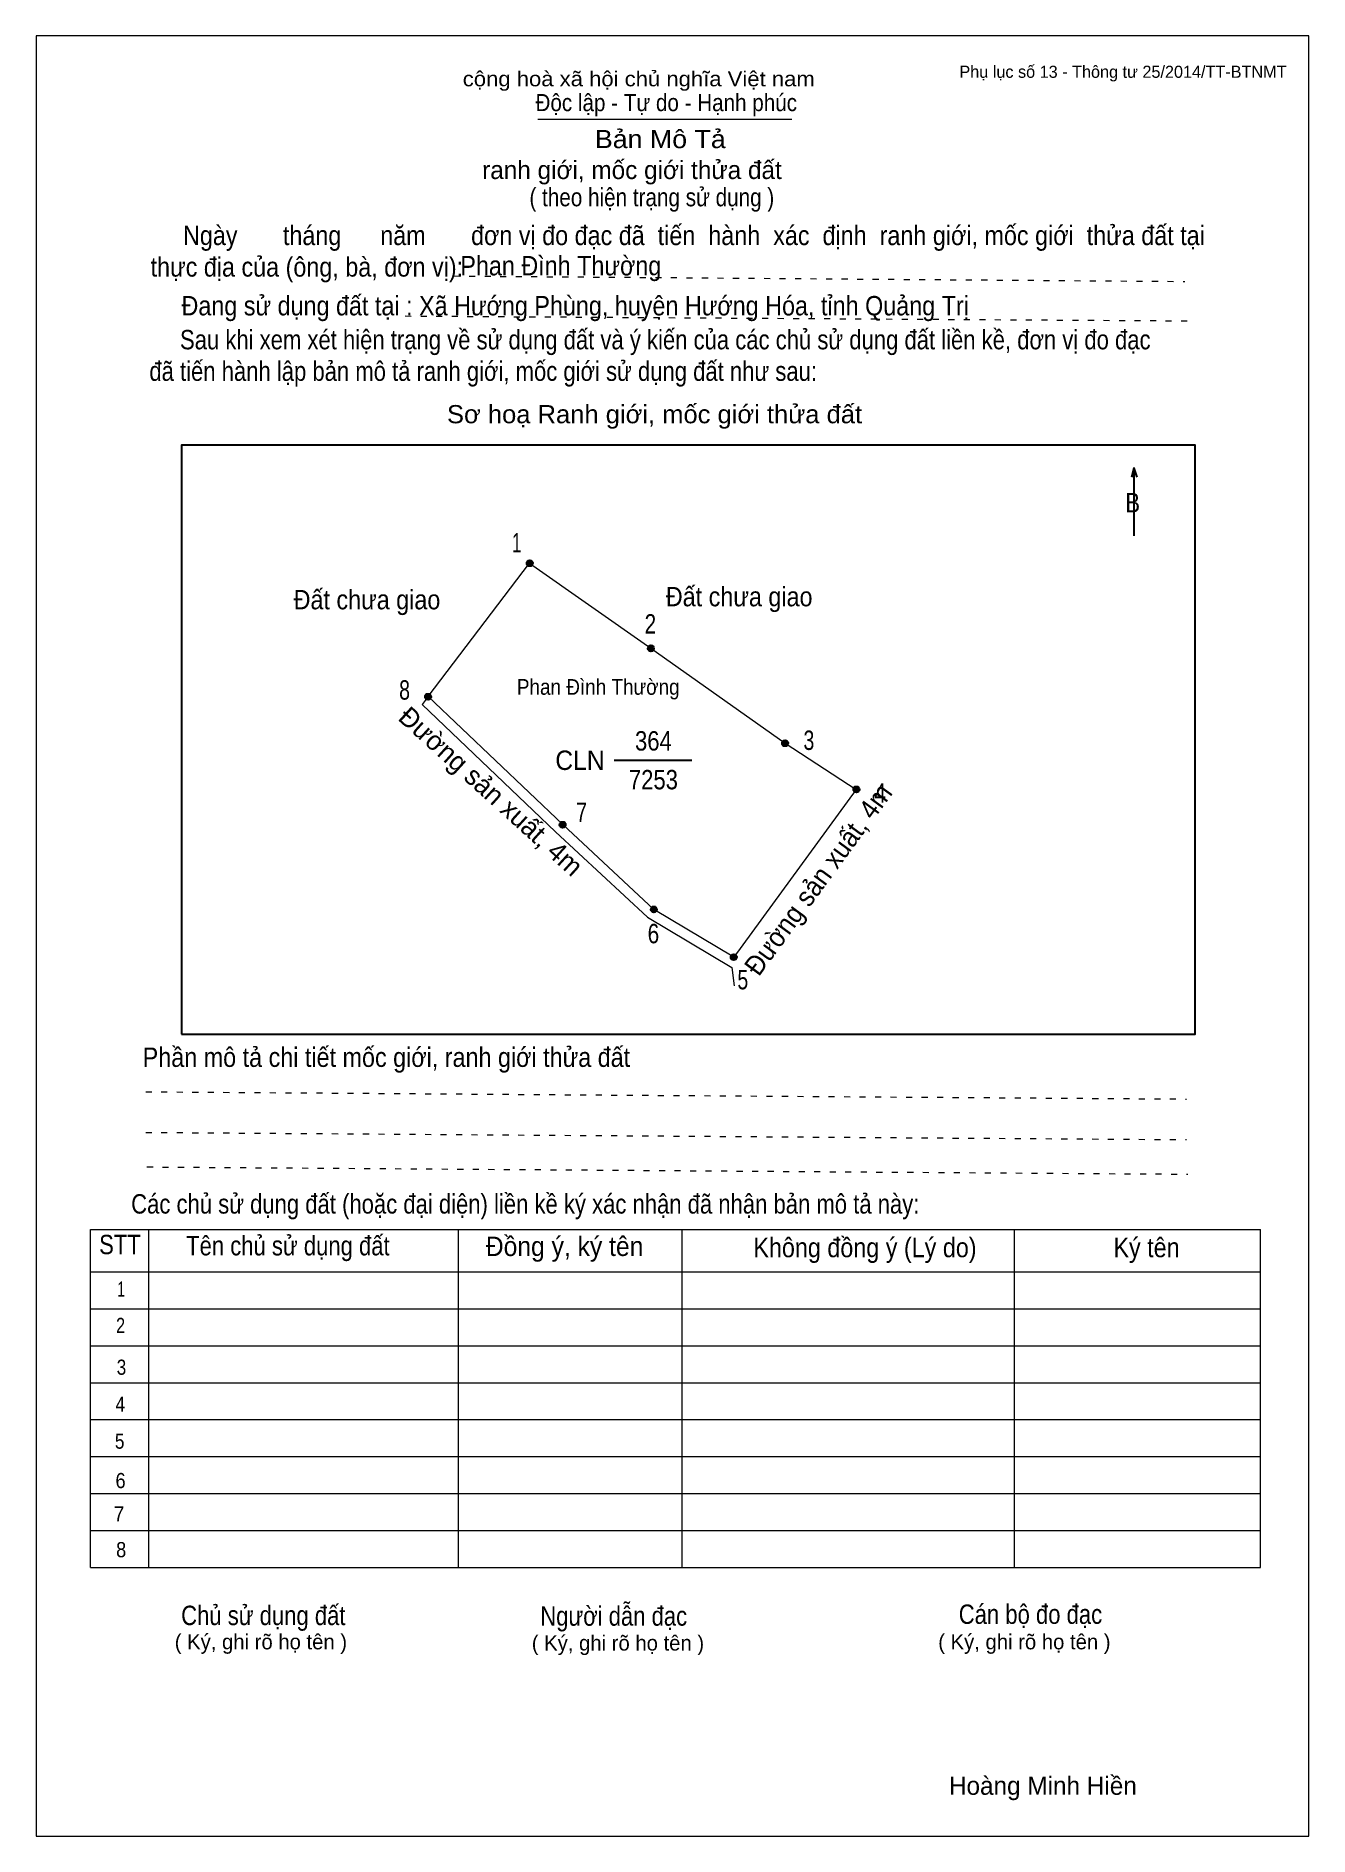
# Model space of a CAD drawing. Header units: centimetres. Extents: x 0 to 21, y 0 to 29.7.
import ezdxf
from ezdxf.enums import TextEntityAlignment as Align

# ---------------------------------------------------------------- set-up
doc = ezdxf.new("R2010")
doc.units = ezdxf.units.CM
doc.header["$LTSCALE"] = 0.13
doc.linetypes.add('DOTTED', pattern=[1.5, 0.3, -1.2])
for name, color, linetype, lineweight in [('1', 7, 'Continuous', 13), ('32', 7, 'Continuous', 25), ('33', 7, 'Continuous', 25), ('61', 7, 'Continuous', 13), ('62', 7, 'Continuous', 13)]:
    doc.layers.add(name, color=color, linetype=linetype, lineweight=lineweight)
for name, color, linetype in [('34', 7, 'Continuous'), ('45', 7, 'Continuous'), ('63', 7, 'Continuous')]:
    doc.layers.add(name, color=color, linetype=linetype)

msp = doc.modelspace()

# ---------------------------------------------------------------- hatches: boundary and pattern name
at = {"layer": '32'}
for points in [[(8.1954, 21.0003, 1), (8.0954, 21.0003, 1)], [(10.1931, 19.5965, 1), (10.0931, 19.5965, 1)], [(6.5174, 18.7974, 1), (6.4174, 18.7974, 1)], [(12.4067, 18.0308, 1), (12.3067, 18.0308, 1)], [(13.5832, 17.2689, 1), (13.4832, 17.2689, 1)], [(8.7369, 16.6858, 1), (8.6369, 16.6858, 1)], [(10.2422, 15.2885, 1), (10.1422, 15.2885, 1)], [(11.5601, 14.5003, 1), (11.4601, 14.5003, 1)]]:
    msp.add_hatch(color=256, dxfattribs=at).paths.add_polyline_path(points)

# ---------------------------------------------------------------- linework, layer by layer
at = {"layer": '1'}
msp.add_lwpolyline([(21, 0), (21, 29.7), (0, 29.7), (0, 0)], close=True, dxfattribs=at)
at = {"layer": '32'}
for centre in [(8.1454, 21.0003), (10.1431, 19.5965), (6.4674, 18.7974), (12.3567, 18.0308), (13.5332, 17.2689), (8.6869, 16.6858), (10.1922, 15.2885), (11.5101, 14.5003)]:
    msp.add_circle(centre, 0.05, dxfattribs=at)
at = {"layer": '33'}
msp.add_line((9.54, 17.75), (10.82, 17.75), dxfattribs=at)
at = {"layer": '61'}
msp.add_lwpolyline([(6.47, 18.8), (8.14, 21), (10.14, 19.6), (12.36, 18.03), (13.53, 17.27), (11.51, 14.5), (10.19, 15.29), (8.69, 16.69)], close=True, dxfattribs=at)
msp.add_lwpolyline([(6.47, 18.8), (6.37, 18.67), (8.57, 16.57), (10.09, 15.16), (11.48, 14.33), (11.52, 14.03)], dxfattribs=at)
at = {"layer": '62'}
for p, q in [((8.28, 28.33), (12.47, 28.33)), ((0.9, 10.01), (20.2, 10.01)), ((0.9, 4.43), (0.9, 10.01)), ((1.86, 4.43), (1.86, 10.01)), ((6.97, 4.43), (6.97, 9.99)), ((10.66, 4.43), (10.66, 9.99)), ((16.14, 4.43), (16.14, 10.01)), ((20.2, 4.43), (20.2, 10.01)), ((0.9, 9.31), (20.2, 9.31)), ((0.9, 8.7), (20.2, 8.7)), ((0.9, 8.09), (20.2, 8.09)), ((0.9, 7.48), (20.2, 7.48)), ((0.9, 6.87), (20.2, 6.87)), ((0.9, 6.26), (20.2, 6.26)), ((0.9, 5.65), (20.2, 5.65)), ((0.9, 5.04), (20.2, 5.04)), ((0.9, 4.43), (20.2, 4.43))]:
    msp.add_line(p, q, dxfattribs=at)
at = {"layer": '62', "linetype": 'DOTTED'}
for p, q in [((6.89, 25.74), (18.95, 25.65)), ((6.09, 25.08), (19.04, 25)), ((1.81, 12.28), (18.98, 12.16)), ((1.81, 11.61), (18.98, 11.49)), ((1.83, 11.04), (19, 10.92))]:
    msp.add_line(p, q, dxfattribs=at)
at = {"layer": '62', "lineweight": 25}
for p, q in [((18.11, 22.58), (18.11, 21.45)), ((18.11, 22.57), (18.07, 22.42)), ((18.11, 22.57), (18.16, 22.42))]:
    msp.add_line(p, q, dxfattribs=at)
msp.add_lwpolyline([(2.4, 13.23), (19.12, 13.23), (19.12, 22.95), (2.4, 22.95)], close=True, dxfattribs=at)

# ---------------------------------------------------------------- texts
at = {"layer": '32'}
for s, width, p in [('1', 0.65, (7.93, 21.18)), ('2', 0.8, (10.135, 19.84)), ('8', 0.75, (6.08, 18.75)), ('3', 0.75, (12.75, 17.92)), ('4', 0.8, (13.925, 17.05)), ('7', 0.75, (9, 16.73)), ('6', 0.8, (10.185, 14.73)), ('5', 0.75, (11.66, 13.97))]:
    msp.add_text(s, height=0.32, dxfattribs=dict(at, width=width)).set_placement(p, align=Align.CENTER)
at = {"layer": '33'}
for s, width, p in [('Đất chưa giao', 0.9, (6.67, 20.24)), ('Đất chưa giao', 0.9, (12.81, 20.29)), ('CLN', 0.95, (9.38, 17.59))]:
    msp.add_text(s, height=0.32, dxfattribs=dict(at, width=width)).set_placement(p, align=Align.RIGHT)
at = {"layer": '33', "width": 0.85}
for s, p in [('364', (10.185, 17.91)), ('7253', (10.185, 17.27))]:
    msp.add_text(s, height=0.32, dxfattribs=at).set_placement(p, align=Align.CENTER)
at = {"layer": '34', "width": 0.9}
msp.add_text('Phan Đình Thường', height=0.32, dxfattribs=at).set_placement((7, 25.75))
at = {"layer": '45', "width": 0.9}
msp.add_text('Phan Đình Thường', height=0.2591, dxfattribs=at).set_placement((9.275, 18.83), align=Align.CENTER)
at = {"layer": '45'}
msp.add_text('Đường sản xuất, 4m', height=0.3181, rotation=317.838, dxfattribs=at).set_placement((7.3982, 17.1191), align=Align.CENTER)
at = {"layer": '45', "width": 0.95}
msp.add_text('Đường sản xuất, 4m', height=0.3236, rotation=53.838, dxfattribs=at).set_placement((13.034, 15.6895), align=Align.CENTER)
at = {"layer": '62'}
for s, height, width, p in [('cộng hoà xã hội chủ nghĩa Việt nam', 0.2474, 1.1, (7.04, 28.87)), ('Độc lập - Tự do - Hạnh phúc', 0.2828, 0.9, (8.24, 28.46)), ('Bản Mô Tả', 0.3, 1.1, (9.22, 27.85)), ('( theo hiện trạng sử dụng )', 0.3, 0.85, (8.14, 26.89)), ('     Ngày       tháng      năm       đơn vị đo đạc đã  tiến  hành  xác  định  ranh giới, mốc giới  thửa đất tại ', 0.32, 0.9, (1.89, 26.25)), ('thực địa của (ông, bà, đơn vị): ', 0.32, 0.9, (1.89, 25.73)), ('Đang sử dụng đất tại : Xã Hướng Phùng, huyện Hướng Hóa, tỉnh Quảng Trị', 0.32, 0.9, (2.4, 25.09)), ('     Sau khi xem xét hiện trạng về sử dụng đất và ý kiến của các chủ sử dụng đất liền kề, đơn vị đo đạc ', 0.32, 0.85, (1.87, 24.53)), ('đã tiến hành lập bản mô tả ranh giới, mốc giới sử dụng đất như sau:', 0.32, 0.85, (1.87, 24.01)), ('Sơ hoạ Ranh giới, mốc giới thửa đất', 0.3, 1.05, (6.78, 23.31)), ('B', 0.32, 0.85, (17.97, 21.84)), ('Phần mô tả chi tiết mốc giới, ranh giới thửa đất ', 0.32, 0.9, (1.76, 12.69)), ('Các chủ sử dụng đất (hoặc đại diện) liền kề ký xác nhận đã nhận bản mô tả này:', 0.32, 0.85, (1.57, 10.27))]:
    msp.add_text(s, height=height, dxfattribs=dict(at, width=width)).set_placement(p)
msp.add_text('ranh giới, mốc giới thửa đất', height=0.3, dxfattribs=at).set_placement((7.36, 27.34))
for s, height, width, p in [('STT', 0.32, 0.85, (1.385, 9.6)), ('Tên chủ sử dụng đất', 0.32, 0.85, (4.155, 9.58)), ('Đồng ý, ký tên', 0.32, 0.95, (8.72, 9.57)), ('Không đồng ý (Lý do)', 0.32, 0.9, (13.675, 9.55)), ('Ký tên', 0.32, 0.9, (18.32, 9.55)), ('1', 0.25, 0.7, (1.405, 8.9)), ('2', 0.25, 0.8, (1.395, 8.3)), ('3', 0.25, 0.85, (1.41, 7.61)), ('4', 0.25, 0.85, (1.39, 7)), ('5', 0.25, 0.85, (1.38, 6.39)), ('6', 0.25, 0.9, (1.395, 5.74)), ('7', 0.25, 0.95, (1.37, 5.19)), ('8', 0.25, 0.9, (1.405, 4.6)), ('Người dẫn đạc', 0.32, 0.85, (9.53, 3.47)), ('Chủ sử dụng đất', 0.32, 0.85, (3.75, 3.48)), ('Cán bộ đo đạc', 0.32, 0.85, (16.405, 3.5))]:
    msp.add_text(s, height=height, dxfattribs=dict(at, width=width)).set_placement(p, align=Align.CENTER)
for p in [(3.71, 3.08), (9.6, 3.06), (16.305, 3.08)]:
    msp.add_text('( Ký, ghi rõ họ tên )', height=0.25, dxfattribs=at).set_placement(p, align=Align.CENTER)
at = {"layer": '63'}
msp.add_text('Phụ lục số 13 - Thông tư 25/2014/TT-BTNMT', height=0.2, dxfattribs=at).set_placement((20.63, 29.01), align=Align.RIGHT)
msp.add_text('Hoàng Minh Hiền', height=0.3, dxfattribs=at).set_placement((16.61, 0.68), align=Align.CENTER)

doc.saveas('drawing.dxf')
